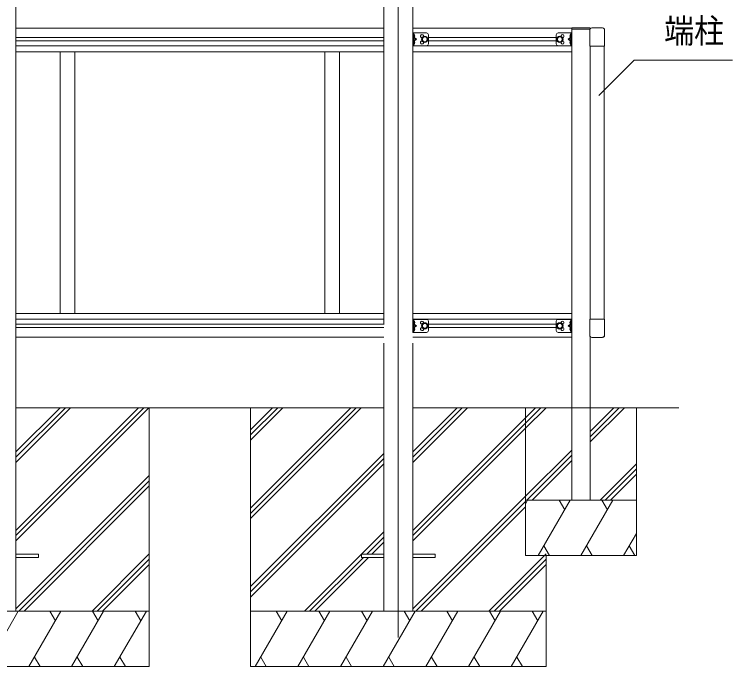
# Model space of a CAD drawing. Units: millimetres at full size, sheet at 1:20; details may follow other scales. Extents: x -5590 to 5652, y -3902 to 3858.
# Drawn here: x 1501 to 3445, y -1442 to 322 of the extents above; entities that cross this region are included whole.
import ezdxf
from ezdxf.enums import TextEntityAlignment as Align

# ---------------------------------------------------------------- set-up
doc = ezdxf.new("R2010")
doc.units = ezdxf.units.MM
doc.header["$LTSCALE"] = 20
doc.linetypes.add('DASHED3', pattern=[4, 3, -1])
for name, color, linetype, lineweight in [('0-0_0', 7, 'Continuous', 9), ('0-1_本体', 7, 'Continuous', 9), ('1-0_FRAME', 7, 'Continuous', 9), ('1-1_GLASS', 4, 'Continuous', 9), ('1-2_GLASS_SEAL', 7, 'Continuous', 9)]:
    doc.layers.add(name, color=color, linetype=linetype, lineweight=lineweight)
doc.styles.add('ＭＳ ゴシック', font='')
doc.styles.get('ＭＳ ゴシック').set_extended_font_data('MS Gothic')

msp = doc.modelspace()

# ---------------------------------------------------------------- linework, layer by layer
at = {"layer": '0-0_0'}
for p, q in [((1505.52, -741.97), (2500.52, -741.97)), ((1505.52, -1101.83), (1865.39, -741.97)), ((1505.52, -1073.55), (1837.1, -741.97)), ((1505.52, -1087.69), (1851.24, -741.97)), ((1505.52, -889.7), (1653.25, -741.97)), ((1505.52, -875.56), (1639.11, -741.97)), ((1505.52, -861.42), (1624.97, -741.97)), ((1866.12, -741.97), (1866.12, -1441.97)), ((2140.12, -741.97), (2140.12, -1441.97)), ((2140.12, -1013.47), (2411.63, -741.97)), ((2140.12, -1027.61), (2425.77, -741.97)), ((2140.12, -1041.75), (2439.91, -741.97)), ((2140.12, -801.34), (2199.49, -741.97)), ((2140.12, -815.48), (2213.63, -741.97)), ((2140.12, -829.62), (2227.78, -741.97)), ((2579.52, -741.97), (3299.13, -741.97)), ((2579.52, -889.7), (2727.25, -741.97)), ((2579.52, -875.56), (2713.11, -741.97)), ((2579.52, -861.42), (2698.97, -741.97)), ((2579.52, -1073.55), (2884.12, -768.95)), ((2579.52, -1087.69), (2884.12, -783.09)), ((2579.52, -1101.83), (2884.12, -797.23)), ((2140.12, -1225.6), (2500.52, -865.21)), ((2140.12, -1239.74), (2500.52, -879.35)), ((2140.12, -1253.88), (2500.52, -893.49)), ((1505.52, -1285.68), (1866.12, -925.08)), ((1513.37, -1291.97), (1866.12, -939.22)), ((1527.52, -1291.97), (1866.12, -953.36)), ((2579.52, -1285.68), (2884.12, -981.08)), ((2587.37, -1291.97), (2884.12, -995.22)), ((2601.52, -1291.97), (2884.12, -1009.36)), ((2285.89, -1291.97), (2500.52, -1077.34)), ((2454.53, -1137.47), (2500.52, -1091.48)), ((2468.67, -1137.47), (2500.52, -1105.62)), ((1711.36, -1291.97), (1866.12, -1137.21)), ((2300.03, -1291.97), (2445.53, -1146.47)), ((2314.17, -1291.97), (2459.67, -1146.47)), ((2785.36, -1291.97), (2940.12, -1137.21)), ((2940.12, -1141.67), (2940.12, -1441.97)), ((1725.51, -1291.97), (1866.12, -1151.35)), ((1739.65, -1291.97), (1866.12, -1165.49)), ((2799.51, -1291.97), (2940.12, -1151.35)), ((2813.65, -1291.97), (2940.12, -1165.49)), ((1866.12, -1291.97), (1066.12, -1291.97)), ((1425.24, -1441.97), (1511.84, -1291.97)), ((1540.71, -1441.97), (1627.31, -1291.97)), ((1612.31, -1317.95), (1597.31, -1291.97)), ((1656.18, -1441.97), (1742.78, -1291.97)), ((1712.78, -1291.97), (1727.78, -1317.95)), ((1771.65, -1441.97), (1858.25, -1291.97)), ((1828.25, -1291.97), (1843.25, -1317.95)), ((2940.12, -1291.97), (2140.12, -1291.97)), ((2152.83, -1441.97), (2239.43, -1291.97)), ((2224.43, -1317.95), (2209.43, -1291.97)), ((2268.3, -1441.97), (2354.9, -1291.97)), ((2339.9, -1317.95), (2324.9, -1291.97)), ((2383.77, -1441.97), (2470.37, -1291.97)), ((2455.37, -1317.95), (2440.37, -1291.97)), ((2499.24, -1441.97), (2585.84, -1291.97)), ((2570.84, -1317.95), (2555.84, -1291.97)), ((2614.71, -1441.97), (2701.31, -1291.97)), ((2686.31, -1317.95), (2671.31, -1291.97)), ((2730.18, -1441.97), (2816.78, -1291.97)), ((2786.78, -1291.97), (2801.78, -1317.95)), ((2845.65, -1441.97), (2932.25, -1291.97)), ((2902.25, -1291.97), (2917.25, -1317.95)), ((1555.71, -1415.99), (1570.71, -1441.97)), ((1671.18, -1415.99), (1686.17, -1441.97)), ((1786.65, -1415.99), (1801.64, -1441.97)), ((2167.83, -1415.99), (2182.82, -1441.97)), ((2283.3, -1415.99), (2298.29, -1441.97)), ((2398.77, -1415.99), (2413.77, -1441.97)), ((2514.24, -1415.99), (2529.24, -1441.97)), ((2629.71, -1415.99), (2644.71, -1441.97)), ((2745.18, -1415.99), (2760.17, -1441.97)), ((2860.65, -1415.99), (2875.64, -1441.97)), ((1066.12, -1441.97), (1866.12, -1441.97)), ((2140.12, -1441.97), (2940.12, -1441.97))]:
    msp.add_line(p, q, dxfattribs=at)
at = {"layer": '0-1_本体', "color": 2}
msp.add_line((2540.02, 1600.2), (2540.02, -1363.26), dxfattribs=at)
at = {"layer": '0-1_本体', "color": 4}
for p, q in [((1505.52, 1170.49), (1505.52, -1291.97)), ((2500.52, 1170.49), (2500.52, -516.97)), ((2579.52, 1170.49), (2579.52, -516.97)), ((2500.52, -566.97), (2500.52, -1291.97)), ((2579.52, -566.97), (2579.52, -1291.97)), ((1505.52, -1137.47), (1566.12, -1137.47)), ((1505.52, -1146.47), (1566.12, -1146.47)), ((1566.12, -1137.47), (1566.12, -1146.47)), ((2440.12, -1137.47), (2440.12, -1146.47)), ((2440.12, -1137.47), (2500.52, -1137.47)), ((2440.12, -1146.47), (2500.52, -1146.47)), ((2579.52, -1137.47), (2640.12, -1137.47)), ((2579.52, -1146.47), (2640.12, -1146.47)), ((2640.12, -1137.47), (2640.12, -1146.47))]:
    msp.add_line(p, q, dxfattribs=at)
at = {"layer": '1-0_FRAME'}
for p, q in [((2972.12, 272.13), (3009.12, 272.13)), ((3006.62, 237.13), (3006.62, 272.13)), ((3009.12, 285.33), (3059.12, 285.33)), ((3009.12, -991.67), (3009.12, 285.33)), ((3058.58, 282.33), (3009.12, 282.33)), ((3009.12, 237.13), (3009.12, 272.13)), ((3058.12, 236.43), (3058.12, 280.13)), ((3059.12, 285.33), (3059.12, 283.3)), ((3063.62, 285.63), (3092.62, 285.63)), ((3098.12, 280.13), (3098.12, 236.43)), ((2967.12, 242.13), (2967.12, 267.13)), ((3006.62, 254.63), (2999.62, 254.63)), ((3006.62, 268.33), (3006.33, 268.33)), ((3006.33, 268.33), (3006.33, 258.93)), ((3006.33, 258.93), (3006.62, 258.93)), ((3006.62, 268.33), (3006.62, 258.93)), ((2972.12, 237.13), (3009.12, 237.13)), ((3006.33, 250.33), (3006.62, 250.33)), ((3006.33, 240.93), (3006.33, 250.33)), ((3006.62, 240.93), (3006.33, 240.93)), ((3006.62, 240.93), (3006.62, 250.33)), ((3098.12, 236.43), (3058.12, 236.43)), ((3059.12, -502.17), (3059.12, 236.43)), ((3097.12, 236.43), (3097.12, -502.17)), ((1625.12, -486.87), (1625.12, 221.13)), ((1665.12, -486.87), (1665.12, 221.13)), ((2341.12, -486.87), (2341.12, 221.13)), ((2381.12, -486.87), (2381.12, 221.13)), ((2972.12, -502.87), (3009.12, -502.87)), ((3006.62, -537.87), (3006.62, -502.87)), ((3009.12, -537.87), (3009.12, -502.87)), ((3058.12, -502.17), (3058.12, -545.87)), ((3098.12, -502.17), (3058.12, -502.17)), ((3098.12, -545.87), (3098.12, -502.17)), ((2967.12, -532.87), (2967.12, -507.87)), ((3006.62, -520.37), (2999.62, -520.37)), ((3006.62, -506.67), (3006.33, -506.67)), ((3006.33, -506.67), (3006.33, -516.07)), ((3006.33, -516.07), (3006.62, -516.07)), ((3006.33, -524.67), (3006.62, -524.67)), ((3006.33, -534.07), (3006.33, -524.67)), ((3006.62, -506.67), (3006.62, -516.07)), ((3006.62, -534.07), (3006.62, -524.67)), ((2972.12, -537.87), (3009.12, -537.87)), ((3006.62, -534.07), (3006.33, -534.07)), ((3059.12, -549.34), (3059.12, -991.67)), ((3063.62, -551.37), (3092.62, -551.37)), ((2884.12, -741.67), (2884.12, -1141.67)), ((2884.12, -769.02), (2911.47, -741.67)), ((2884.12, -783.16), (2925.61, -741.67)), ((2884.12, -797.3), (2939.76, -741.67)), ((3059.12, -741.67), (3206.33, -741.67)), ((3059.12, -834.44), (3151.89, -741.67)), ((3059.12, -820.29), (3137.75, -741.67)), ((3059.12, -806.15), (3123.6, -741.67)), ((3184.12, -1141.67), (3184.12, -741.67)), ((2884.12, -981.15), (3009.12, -856.15)), ((2887.74, -991.67), (3009.12, -870.29)), ((2901.89, -991.67), (3009.12, -884.44)), ((3085.73, -991.67), (3184.12, -893.28)), ((3099.88, -991.67), (3184.12, -907.43)), ((3114.02, -991.67), (3184.12, -921.57)), ((2884.12, -1001.49), (2889.79, -991.67)), ((2884.12, -991.67), (3184.12, -991.67)), ((2918.66, -1141.67), (3005.26, -991.67)), ((2990.26, -1017.66), (2975.26, -991.67)), ((3034.13, -1141.67), (3120.73, -991.67)), ((3105.73, -1017.65), (3090.73, -991.67)), ((3149.6, -1141.67), (3184.12, -1081.87)), ((2933.66, -1115.69), (2948.65, -1141.67)), ((3049.13, -1115.69), (3064.13, -1141.67)), ((3164.6, -1115.69), (3179.6, -1141.67)), ((2884.12, -1141.67), (3184.12, -1141.67))]:
    msp.add_line(p, q, dxfattribs=at)
at = {"layer": '1-0_FRAME', "linetype": 'DASHED3'}
for p, q in [((3004.51, 265.78), (3006.53, 264.78)), ((3004.51, 261.48), (3006.53, 262.49)), ((3006.6, 264.78), (3007.21, 263.63)), ((3006.6, 262.49), (3007.21, 263.63)), ((3009.12, 266.38), (3006.62, 266.38)), ((3009.12, 260.88), (3006.62, 260.88)), ((3004.51, 247.78), (3006.53, 246.78)), ((3004.51, 243.48), (3006.53, 244.49)), ((3006.6, 246.78), (3007.21, 245.63)), ((3006.6, 244.49), (3007.21, 245.63)), ((3009.12, 248.38), (3006.62, 248.38)), ((3009.12, 242.88), (3006.62, 242.88)), ((3004.51, -509.22), (3006.53, -510.22)), ((3004.51, -513.52), (3006.53, -512.51)), ((3006.6, -510.22), (3007.21, -511.37)), ((3006.6, -512.51), (3007.21, -511.37)), ((3009.12, -508.62), (3006.62, -508.62)), ((3009.12, -514.12), (3006.62, -514.12)), ((3004.51, -527.22), (3006.53, -528.22)), ((3004.51, -531.52), (3006.53, -530.51)), ((3006.6, -528.22), (3007.21, -529.37)), ((3006.6, -530.51), (3007.21, -529.37)), ((3009.12, -526.62), (3006.62, -526.62)), ((3009.12, -532.12), (3006.62, -532.12))]:
    msp.add_line(p, q, dxfattribs=at)
at = {"layer": '1-0_FRAME'}
for points in [[(2977.12, 262.14), (2983.62, 258.39), (2983.62, 250.88), (2977.12, 247.13), (2970.62, 250.88), (2970.62, 258.39)], [(2977.12, -512.86), (2983.62, -516.61), (2983.62, -524.12), (2977.12, -527.87), (2970.62, -524.12), (2970.62, -516.61)]]:
    msp.add_lwpolyline(points, close=True, dxfattribs=at)
for points in [[(3006.03, 250.06), (2999.62, 254.63), (3006.03, 259.21)], [(3082.51, 102.62), (3178.16, 198.26), (3444.59, 198.26)], [(3006.03, -524.94), (2999.62, -520.37), (3006.03, -515.79)]]:
    msp.add_lwpolyline(points, dxfattribs=at)
for centre, radius in [((2977.12, 254.63), 8.5), ((2977.12, 254.63), 7.5), ((2977.12, 254.63), 6.5), ((2977.12, -520.37), 8.5), ((2977.12, -520.37), 7.5), ((2977.12, -520.37), 6.5)]:
    msp.add_circle(centre, radius, dxfattribs=at)
for centre, radius, start, end in [((2972.12, 267.13), 5, 90, 180), ((3063.62, 280.13), 5.5, 90, 180), ((3092.62, 280.13), 5.5, 0, 90), ((2984.12, 263.13), 4.25, 274.76077, 186.29431), ((3010.22, 263.63), 6.1, 129.60193, 230.39807), ((2972.12, 242.13), 5, 180, 270), ((2984.12, 246.13), 4.25, 173.70569, 85.23923), ((3010.22, 245.63), 6.1, 129.60193, 230.39807), ((2972.12, -507.87), 5, 90, 180), ((2984.12, -511.87), 4.25, 274.76077, 186.29431), ((2984.12, -528.87), 4.25, 173.70569, 85.23923), ((3010.22, -511.37), 6.1, 129.60193, 230.39807), ((3010.22, -529.37), 6.1, 129.60193, 230.39807), ((2972.12, -532.87), 5, 180, 270), ((3063.62, -545.87), 5.5, 180, 270), ((3092.62, -545.87), 5.5, 270, 0)]:
    msp.add_arc(centre, radius, start, end, dxfattribs=at)
at = {"layer": '1-1_GLASS'}
for p, q in [((2500.52, 285.13), (1505.52, 285.13)), ((3009.12, 285.13), (2579.52, 285.13)), ((1505.52, 259.13), (2500.52, 259.13)), ((2621.52, 259.13), (2967.12, 259.13)), ((1505.52, 250.13), (2500.52, 250.13)), ((1505.52, 236.63), (2500.52, 236.63)), ((3009.12, 236.63), (2579.52, 236.63)), ((2621.52, 250.13), (2967.12, 250.13)), ((3097.12, 236.44), (3097.12, -502.17)), ((1505.52, 221.13), (2500.52, 221.13)), ((2579.52, 221.13), (3009.12, 221.13)), ((1505.52, -486.87), (2500.52, -486.87)), ((1505.52, -502.37), (2500.52, -502.37)), ((2579.52, -486.87), (3009.12, -486.87)), ((2579.52, -502.37), (3009.12, -502.37)), ((1505.52, -515.87), (2500.52, -515.87)), ((2621.52, -515.87), (2967.12, -515.87)), ((1505.52, -524.87), (2500.52, -524.87)), ((2621.52, -524.87), (2967.12, -524.87)), ((1505.52, -550.87), (2500.52, -550.87)), ((2579.52, -550.87), (3009.12, -550.87))]:
    msp.add_line(p, q, dxfattribs=at)
at = {"layer": '1-2_GLASS_SEAL'}
for p, q in [((2579.52, 237.13), (2579.52, 272.13)), ((2616.52, 272.13), (2579.52, 272.13)), ((2582.02, 237.13), (2582.02, 272.13)), ((2582.04, 264.78), (2581.44, 263.63)), ((2582.04, 262.49), (2581.44, 263.63)), ((2582.02, 268.33), (2582.31, 268.33)), ((2582.02, 268.33), (2582.02, 258.93)), ((2582.31, 258.93), (2582.02, 258.93)), ((2582.02, 254.63), (2589.02, 254.63)), ((2584.13, 265.78), (2582.11, 264.78)), ((2584.13, 261.48), (2582.11, 262.49)), ((2582.31, 268.33), (2582.31, 258.93)), ((2621.52, 242.13), (2621.52, 267.13)), ((2616.52, 237.13), (2579.52, 237.13)), ((2582.04, 246.78), (2581.44, 245.63)), ((2582.04, 244.49), (2581.44, 245.63)), ((2582.31, 250.33), (2582.02, 250.33)), ((2582.02, 240.93), (2582.02, 250.33)), ((2582.02, 240.93), (2582.31, 240.93)), ((2584.13, 247.78), (2582.11, 246.78)), ((2584.13, 243.48), (2582.11, 244.49)), ((2582.31, 240.93), (2582.31, 250.33)), ((3097.62, 236.44), (3077.12, 236.44)), ((2579.52, -537.87), (2579.52, -502.87)), ((2616.52, -502.87), (2579.52, -502.87)), ((2582.02, -537.87), (2582.02, -502.87)), ((3097.62, -502.18), (3077.12, -502.18)), ((3097.62, -545.07), (3097.62, -502.18)), ((2582.04, -510.22), (2581.44, -511.37)), ((2582.04, -512.51), (2581.44, -511.37)), ((2582.02, -506.67), (2582.31, -506.67)), ((2582.02, -506.67), (2582.02, -516.07)), ((2582.31, -516.07), (2582.02, -516.07)), ((2582.02, -520.37), (2589.02, -520.37)), ((2582.31, -524.67), (2582.02, -524.67)), ((2582.02, -534.07), (2582.02, -524.67)), ((2584.13, -509.22), (2582.11, -510.22)), ((2584.13, -513.52), (2582.11, -512.51)), ((2582.31, -506.67), (2582.31, -516.07)), ((2582.31, -534.07), (2582.31, -524.67)), ((2621.52, -532.87), (2621.52, -507.87)), ((2616.52, -537.87), (2579.52, -537.87)), ((2582.04, -528.22), (2581.44, -529.37)), ((2582.04, -530.51), (2581.44, -529.37)), ((2582.02, -534.07), (2582.31, -534.07)), ((2584.13, -527.22), (2582.11, -528.22)), ((2584.13, -531.52), (2582.11, -530.51)), ((3077.12, -551.37), (3092.41, -550.57))]:
    msp.add_line(p, q, dxfattribs=at)
for points in [[(2582.62, 250.06), (2589.02, 254.63), (2582.62, 259.21)], [(2582.62, -524.94), (2589.02, -520.37), (2582.62, -515.79)]]:
    msp.add_lwpolyline(points, dxfattribs=at)
for points in [[(2611.52, 262.14), (2605.02, 258.39), (2605.02, 250.88), (2611.52, 247.13), (2618.02, 250.88), (2618.02, 258.39)], [(2611.52, -512.86), (2605.02, -516.61), (2605.02, -524.12), (2611.52, -527.87), (2618.02, -524.12), (2618.02, -516.61)]]:
    msp.add_lwpolyline(points, close=True, dxfattribs=at)
for centre, radius in [((2611.52, 254.63), 8.5), ((2611.52, 254.63), 7.5), ((2611.52, 254.63), 6.5), ((2611.52, -520.37), 8.5), ((2611.52, -520.37), 7.5), ((2611.52, -520.37), 6.5)]:
    msp.add_circle(centre, radius, dxfattribs=at)
for centre, radius, start, end in [((2616.52, 267.13), 5, 0, 90), ((2578.42, 263.63), 6.1, 309.60193, 50.39807), ((2604.52, 263.13), 4.25, 353.70569, 265.23923), ((2578.42, 245.63), 6.1, 309.60193, 50.39807), ((2604.52, 246.13), 4.25, 94.76077, 6.29431), ((2616.52, 242.13), 5, 270, 0), ((2616.52, -507.87), 5, 0, 90), ((2578.42, -511.37), 6.1, 309.60193, 50.39807), ((2578.42, -529.37), 6.1, 309.60193, 50.39807), ((2604.52, -511.87), 4.25, 353.70569, 265.23923), ((2604.52, -528.87), 4.25, 94.76077, 6.29431), ((2616.52, -532.87), 5, 270, 0), ((3092.12, -545.07), 5.5, 273, 0)]:
    msp.add_arc(centre, radius, start, end, dxfattribs=at)

# ---------------------------------------------------------------- texts
at = {"layer": '1-0_FRAME', "style": 'ＭＳ ゴシック', "width": 0.9}
msp.add_text('端柱', height=65.98, dxfattribs=at).set_placement((3259.33, 224.63), align=Align.BOTTOM_LEFT)

doc.saveas('drawing.dxf')
